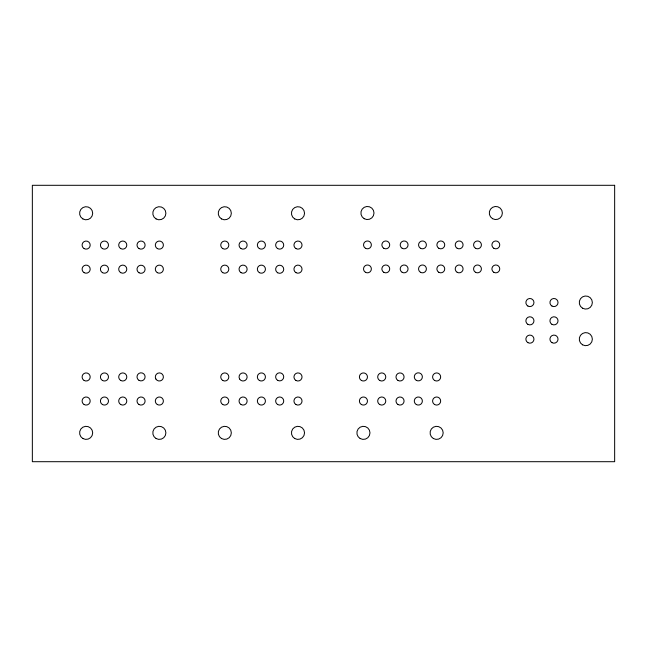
<?xml version="1.0" encoding="UTF-8"?>
<svg xmlns="http://www.w3.org/2000/svg" width="647" height="647" viewBox="0 0 647 647"><rect width="100%" height="100%" fill="white"/><g stroke="black" fill="none" stroke-linecap="round" stroke-linejoin="round"><path stroke-width="0.97" d="M614.65 185.301L32.35 185.301L32.35 461.699L614.65 461.699L614.65 185.301M82.873 218.921A6.543 6.543 0 0 0 92.691 213.251A6.543 6.543 0 0 0 82.873 207.582A6.543 6.543 0 0 0 82.873 218.921M102.42 404.537A4.052 4.052 0 0 0 108.494 401.027A4.052 4.052 0 0 0 102.42 397.525A4.052 4.052 0 0 0 102.42 404.537M434.606 380.468A4.052 4.052 0 0 0 440.68 376.958A4.052 4.052 0 0 0 434.606 373.456A4.052 4.052 0 0 0 434.606 380.468M475.529 272.314A3.931 3.931 0 0 0 481.425 268.909A3.931 3.931 0 0 0 475.529 265.505A3.931 3.931 0 0 0 475.529 272.314M551.956 342.643A4.052 4.052 0 0 0 558.029 339.141A4.052 4.052 0 0 0 551.956 335.631A4.052 4.052 0 0 0 551.956 342.643M582.543 308.207A6.543 6.543 0 0 0 592.361 302.537A6.543 6.543 0 0 0 582.543 296.868A6.543 6.543 0 0 0 582.543 308.207M582.543 344.811A6.543 6.543 0 0 0 592.361 339.141A6.543 6.543 0 0 0 582.543 333.472A6.543 6.543 0 0 0 582.543 344.811M433.361 438.529A6.543 6.543 0 0 0 443.179 432.859A6.543 6.543 0 0 0 433.361 427.19A6.543 6.543 0 0 0 433.361 438.529M360.153 438.529A6.543 6.543 0 0 0 369.979 432.859A6.543 6.543 0 0 0 360.153 427.19A6.543 6.543 0 0 0 360.153 438.529M156.073 438.529A6.543 6.543 0 0 0 165.891 432.859A6.543 6.543 0 0 0 156.073 427.19A6.543 6.543 0 0 0 156.073 438.529M82.873 438.529A6.543 6.543 0 0 0 92.691 432.859A6.543 6.543 0 0 0 82.873 427.19A6.543 6.543 0 0 0 82.873 438.529M294.717 438.529A6.543 6.543 0 0 0 304.535 432.859A6.543 6.543 0 0 0 294.717 427.19A6.543 6.543 0 0 0 294.717 438.529M221.517 438.529A6.543 6.543 0 0 0 231.335 432.859A6.543 6.543 0 0 0 221.517 427.19A6.543 6.543 0 0 0 221.517 438.529M294.717 218.921A6.543 6.543 0 0 0 304.535 213.251A6.543 6.543 0 0 0 294.717 207.582A6.543 6.543 0 0 0 294.717 218.921M221.517 218.921A6.543 6.543 0 0 0 231.335 213.251A6.543 6.543 0 0 0 221.517 207.582A6.543 6.543 0 0 0 221.517 218.921M156.073 218.921A6.543 6.543 0 0 0 165.891 213.251A6.543 6.543 0 0 0 156.073 207.582A6.543 6.543 0 0 0 156.073 218.921M364.172 218.686A6.551 6.551 0 0 0 373.998 213.017A6.551 6.551 0 0 0 364.172 207.339A6.551 6.551 0 0 0 364.172 218.686M492.553 218.686A6.551 6.551 0 0 0 502.379 213.017A6.551 6.551 0 0 0 492.553 207.339A6.551 6.551 0 0 0 492.553 218.686M551.956 306.039A4.052 4.052 0 0 0 558.029 302.537A4.052 4.052 0 0 0 551.956 299.035A4.052 4.052 0 0 0 551.956 306.039M551.956 324.341A4.052 4.052 0 0 0 558.029 320.839A4.052 4.052 0 0 0 551.956 317.329A4.052 4.052 0 0 0 551.956 324.341M527.887 342.643A4.052 4.052 0 0 0 533.961 339.141A4.052 4.052 0 0 0 527.887 335.631A4.052 4.052 0 0 0 527.887 342.643M527.887 324.341A4.052 4.052 0 0 0 533.961 320.839A4.052 4.052 0 0 0 527.887 317.329A4.052 4.052 0 0 0 527.887 324.341M527.887 306.039A4.052 4.052 0 0 0 533.961 302.537A4.052 4.052 0 0 0 527.887 299.035A4.052 4.052 0 0 0 527.887 306.039M361.406 404.537A4.052 4.052 0 0 0 367.48 401.027A4.052 4.052 0 0 0 361.406 397.525A4.052 4.052 0 0 0 361.406 404.537M379.708 404.537A4.052 4.052 0 0 0 385.782 401.027A4.052 4.052 0 0 0 379.708 397.525A4.052 4.052 0 0 0 379.708 404.537M398.01 404.537A4.052 4.052 0 0 0 404.076 401.027A4.052 4.052 0 0 0 398.01 397.525A4.052 4.052 0 0 0 398.01 404.537M416.304 404.537A4.052 4.052 0 0 0 422.378 401.027A4.052 4.052 0 0 0 416.304 397.525A4.052 4.052 0 0 0 416.304 404.537M434.606 404.537A4.052 4.052 0 0 0 440.68 401.027A4.052 4.052 0 0 0 434.606 397.525A4.052 4.052 0 0 0 434.606 404.537M416.304 380.355A4.052 4.052 0 0 0 422.378 376.853A4.052 4.052 0 0 0 416.304 373.343A4.052 4.052 0 0 0 416.304 380.355M398.01 380.468A4.052 4.052 0 0 0 404.076 376.958A4.052 4.052 0 0 0 398.01 373.456A4.052 4.052 0 0 0 398.01 380.468M379.708 380.468A4.052 4.052 0 0 0 385.782 376.958A4.052 4.052 0 0 0 379.708 373.456A4.052 4.052 0 0 0 379.708 380.468M361.406 380.468A4.052 4.052 0 0 0 367.48 376.958A4.052 4.052 0 0 0 361.406 373.456A4.052 4.052 0 0 0 361.406 380.468M84.118 404.537A4.052 4.052 0 0 0 90.192 401.027A4.052 4.052 0 0 0 84.118 397.525A4.052 4.052 0 0 0 84.118 404.537M120.722 404.537A4.052 4.052 0 0 0 126.796 401.027A4.052 4.052 0 0 0 120.722 397.525A4.052 4.052 0 0 0 120.722 404.537M139.024 404.537A4.052 4.052 0 0 0 145.098 401.027A4.052 4.052 0 0 0 139.024 397.525A4.052 4.052 0 0 0 139.024 404.537M157.326 404.537A4.052 4.052 0 0 0 163.392 401.027A4.052 4.052 0 0 0 157.326 397.525A4.052 4.052 0 0 0 157.326 404.537M155.838 378.98A4.052 4.052 0 0 0 162.85 378.98A4.052 4.052 0 0 0 159.348 372.915A4.052 4.052 0 0 0 155.838 378.98M139.024 380.355A4.052 4.052 0 0 0 145.098 376.853A4.052 4.052 0 0 0 139.024 373.343A4.052 4.052 0 0 0 139.024 380.355M120.722 380.468A4.052 4.052 0 0 0 126.796 376.958A4.052 4.052 0 0 0 120.722 373.456A4.052 4.052 0 0 0 120.722 380.468M102.42 380.468A4.052 4.052 0 0 0 108.494 376.958A4.052 4.052 0 0 0 102.42 373.456A4.052 4.052 0 0 0 102.42 380.468M84.118 380.468A4.052 4.052 0 0 0 90.192 376.958A4.052 4.052 0 0 0 84.118 373.456A4.052 4.052 0 0 0 84.118 380.468M222.762 404.537A4.052 4.052 0 0 0 228.836 401.027A4.052 4.052 0 0 0 222.762 397.525A4.052 4.052 0 0 0 222.762 404.537M241.064 404.537A4.052 4.052 0 0 0 247.138 401.027A4.052 4.052 0 0 0 241.064 397.525A4.052 4.052 0 0 0 241.064 404.537M259.366 404.537A4.052 4.052 0 0 0 265.44 401.027A4.052 4.052 0 0 0 259.366 397.525A4.052 4.052 0 0 0 259.366 404.537M277.668 404.537A4.052 4.052 0 0 0 283.734 401.027A4.052 4.052 0 0 0 277.668 397.525A4.052 4.052 0 0 0 277.668 404.537M295.962 404.537A4.052 4.052 0 0 0 302.036 401.027A4.052 4.052 0 0 0 295.962 397.525A4.052 4.052 0 0 0 295.962 404.537M295.962 380.468A4.052 4.052 0 0 0 302.036 376.958A4.052 4.052 0 0 0 295.962 373.456A4.052 4.052 0 0 0 295.962 380.468M277.668 380.355A4.052 4.052 0 0 0 283.734 376.853A4.052 4.052 0 0 0 277.668 373.343A4.052 4.052 0 0 0 277.668 380.355M259.366 380.468A4.052 4.052 0 0 0 265.44 376.958A4.052 4.052 0 0 0 259.366 373.456A4.052 4.052 0 0 0 259.366 380.468M239.584 378.98A4.052 4.052 0 0 0 246.596 378.98A4.052 4.052 0 0 0 243.086 372.915A4.052 4.052 0 0 0 239.584 378.98M222.762 380.468A4.052 4.052 0 0 0 228.836 376.958A4.052 4.052 0 0 0 222.762 373.456A4.052 4.052 0 0 0 222.762 380.468M222.762 248.594A4.052 4.052 0 0 0 228.836 245.084A4.052 4.052 0 0 0 222.762 241.582A4.052 4.052 0 0 0 222.762 248.594M241.064 248.594A4.052 4.052 0 0 0 247.138 245.084A4.052 4.052 0 0 0 241.064 241.582A4.052 4.052 0 0 0 241.064 248.594M259.366 248.594A4.052 4.052 0 0 0 265.44 245.084A4.052 4.052 0 0 0 259.366 241.582A4.052 4.052 0 0 0 259.366 248.594M277.668 248.594A4.052 4.052 0 0 0 283.734 245.084A4.052 4.052 0 0 0 277.668 241.582A4.052 4.052 0 0 0 277.668 248.594M295.962 248.594A4.052 4.052 0 0 0 302.036 245.084A4.052 4.052 0 0 0 295.962 241.582A4.052 4.052 0 0 0 295.962 248.594M295.962 272.662A4.052 4.052 0 0 0 302.036 269.152A4.052 4.052 0 0 0 295.962 265.65A4.052 4.052 0 0 0 295.962 272.662M277.668 272.767A4.052 4.052 0 0 0 283.734 269.265A4.052 4.052 0 0 0 277.668 265.755A4.052 4.052 0 0 0 277.668 272.767M259.366 272.662A4.052 4.052 0 0 0 265.44 269.152A4.052 4.052 0 0 0 259.366 265.65A4.052 4.052 0 0 0 259.366 272.662M241.064 272.662A4.052 4.052 0 0 0 247.138 269.152A4.052 4.052 0 0 0 241.064 265.65A4.052 4.052 0 0 0 241.064 272.662M222.762 272.662A4.052 4.052 0 0 0 228.836 269.152A4.052 4.052 0 0 0 222.762 265.65A4.052 4.052 0 0 0 222.762 272.662M84.118 248.594A4.052 4.052 0 0 0 90.192 245.084A4.052 4.052 0 0 0 84.118 241.582A4.052 4.052 0 0 0 84.118 248.594M102.42 248.594A4.052 4.052 0 0 0 108.494 245.084A4.052 4.052 0 0 0 102.42 241.582A4.052 4.052 0 0 0 102.42 248.594M120.722 248.594A4.052 4.052 0 0 0 126.796 245.084A4.052 4.052 0 0 0 120.722 241.582A4.052 4.052 0 0 0 120.722 248.594M139.024 248.594A4.052 4.052 0 0 0 145.098 245.084A4.052 4.052 0 0 0 139.024 241.582A4.052 4.052 0 0 0 139.024 248.594M157.326 248.594A4.052 4.052 0 0 0 163.392 245.084A4.052 4.052 0 0 0 157.326 241.582A4.052 4.052 0 0 0 157.326 248.594M157.326 272.662A4.052 4.052 0 0 0 163.392 269.152A4.052 4.052 0 0 0 157.326 265.65A4.052 4.052 0 0 0 157.326 272.662M139.024 272.767A4.052 4.052 0 0 0 145.098 269.265A4.052 4.052 0 0 0 139.024 265.755A4.052 4.052 0 0 0 139.024 272.767M120.722 272.662A4.052 4.052 0 0 0 126.796 269.152A4.052 4.052 0 0 0 120.722 265.65A4.052 4.052 0 0 0 120.722 272.662M102.42 272.662A4.052 4.052 0 0 0 108.494 269.152A4.052 4.052 0 0 0 102.42 265.65A4.052 4.052 0 0 0 102.42 272.662M84.118 272.662A4.052 4.052 0 0 0 90.192 269.152A4.052 4.052 0 0 0 84.118 265.65A4.052 4.052 0 0 0 84.118 272.662M493.863 248.294A3.931 3.931 0 0 0 499.759 244.889A3.931 3.931 0 0 0 493.863 241.493A3.931 3.931 0 0 0 493.863 248.294M475.529 248.294A3.931 3.931 0 0 0 481.425 244.889A3.931 3.931 0 0 0 475.529 241.493A3.931 3.931 0 0 0 475.529 248.294M457.186 248.294A3.931 3.931 0 0 0 463.082 244.889A3.931 3.931 0 0 0 457.186 241.493A3.931 3.931 0 0 0 457.186 248.294M438.844 248.294A3.931 3.931 0 0 0 444.74 244.889A3.931 3.931 0 0 0 438.844 241.493A3.931 3.931 0 0 0 438.844 248.294M420.51 248.294A3.931 3.931 0 0 0 426.405 244.889A3.931 3.931 0 0 0 420.51 241.493A3.931 3.931 0 0 0 420.51 248.294M402.167 248.294A3.931 3.931 0 0 0 408.063 244.889A3.931 3.931 0 0 0 402.167 241.493A3.931 3.931 0 0 0 402.167 248.294M383.825 248.294A3.931 3.931 0 0 0 389.72 244.889A3.931 3.931 0 0 0 383.825 241.493A3.931 3.931 0 0 0 383.825 248.294M365.482 248.294A3.931 3.931 0 0 0 371.378 244.889A3.931 3.931 0 0 0 365.482 241.493A3.931 3.931 0 0 0 365.482 248.294M493.863 272.314A3.931 3.931 0 0 0 499.759 268.909A3.931 3.931 0 0 0 493.863 265.505A3.931 3.931 0 0 0 493.863 272.314M457.186 272.314A3.931 3.931 0 0 0 463.082 268.909A3.931 3.931 0 0 0 457.186 265.505A3.931 3.931 0 0 0 457.186 272.314M438.844 272.314A3.931 3.931 0 0 0 444.74 268.909A3.931 3.931 0 0 0 438.844 265.505A3.931 3.931 0 0 0 438.844 272.314M420.51 272.314A3.931 3.931 0 0 0 426.405 268.909A3.931 3.931 0 0 0 420.51 265.505A3.931 3.931 0 0 0 420.51 272.314M402.167 272.314A3.931 3.931 0 0 0 408.063 268.909A3.931 3.931 0 0 0 402.167 265.505A3.931 3.931 0 0 0 402.167 272.314M383.825 272.314A3.931 3.931 0 0 0 389.72 268.909A3.931 3.931 0 0 0 383.825 265.505A3.931 3.931 0 0 0 383.825 272.314M365.482 272.314A3.931 3.931 0 0 0 371.378 268.909A3.931 3.931 0 0 0 365.482 265.505A3.931 3.931 0 0 0 365.482 272.314"/></g></svg>
